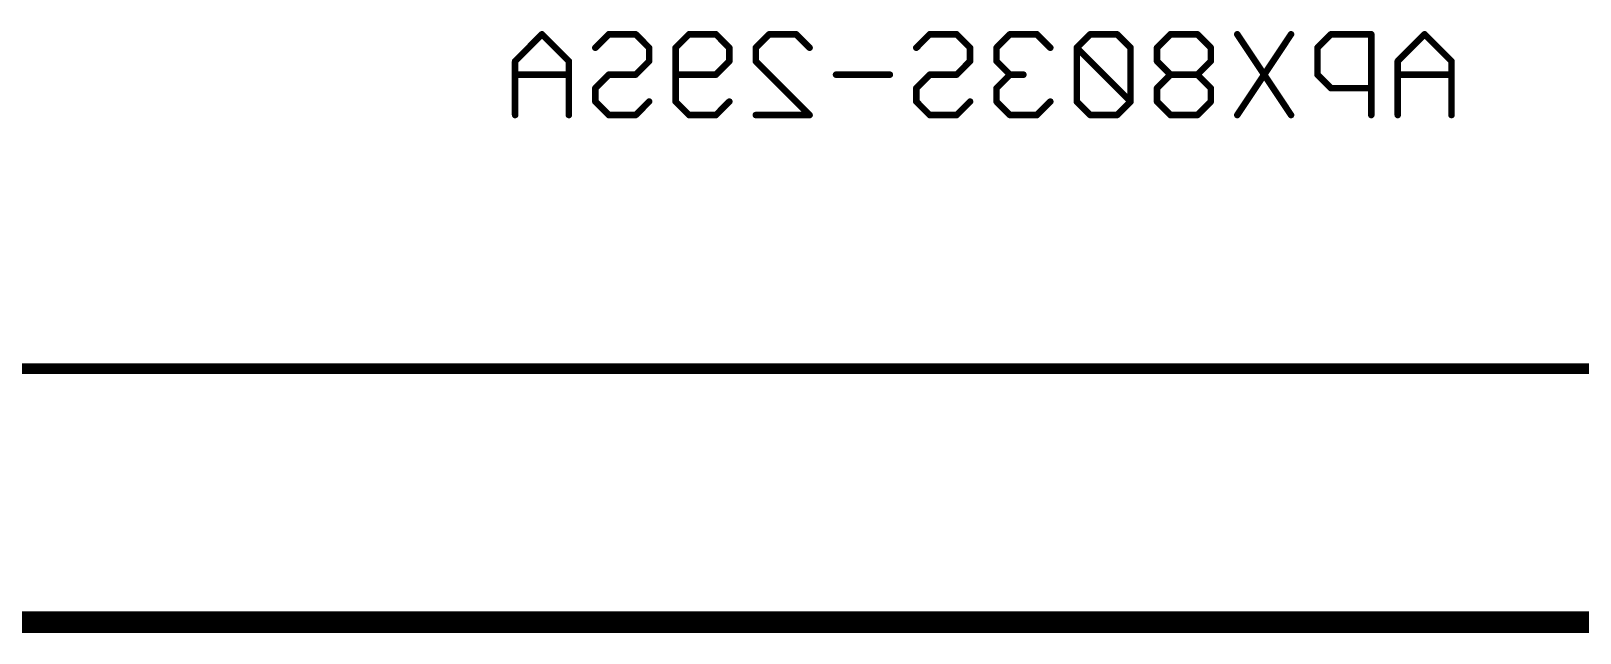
# Model space of a CAD drawing. Extents: x -0.1 to 65.4, y -0.8 to 30.7.
# Drawn here: x 19.42 to 37.48, y -0.13 to 6.88 of the extents above; entities that cross this region are included whole.
import ezdxf

# ---------------------------------------------------------------- set-up
doc = ezdxf.new("R2010")
doc.units = 0
for name, color, linetype in [('16', 5, 'CONTINUOUS'), ('20', 53, 'CONTINUOUS'), ('21', 40, 'CONTINUOUS'), ('28', 253, 'CONTINUOUS')]:
    doc.layers.add(name, color=color, linetype=linetype)

msp = doc.modelspace()

# ---------------------------------------------------------------- linework, layer by layer
at = {"layer": '16', "const_width": 0.254}
msp.add_lwpolyline([(0, 0), (65.278, 0)], dxfattribs=at)
at = {"layer": '20'}
msp.add_line((3.0254, 0), (62.0254, 0), dxfattribs=at)
at = {"layer": '21', "const_width": 0.127}
msp.add_lwpolyline([(1.5, 2.952), (63.5, 2.952)], dxfattribs=at)
at = {"layer": '28', "const_width": 0.0762}
for points in [[(25.3823, 6.8462), (25.0687, 6.5327)], [(25.6958, 6.5327), (25.3823, 6.8462)], [(26.0042, 6.6894), (26.161, 6.8462)], [(26.161, 6.8462), (26.4745, 6.8462)], [(26.4745, 6.8462), (26.6313, 6.6894)], [(26.9398, 6.6894), (27.0965, 6.8462)], [(27.0965, 6.8462), (27.4101, 6.8462)], [(27.4101, 6.8462), (27.5668, 6.6894)], [(27.8753, 6.6894), (28.0321, 6.8462)], [(28.0321, 6.8462), (28.3456, 6.8462)], [(28.3456, 6.8462), (28.5023, 6.6894)], [(29.7463, 6.6894), (29.9031, 6.8462)], [(29.9031, 6.8462), (30.2166, 6.8462)], [(30.2166, 6.8462), (30.3734, 6.6894)], [(30.8386, 6.8462), (30.6818, 6.6894)], [(31.1521, 6.8462), (30.8386, 6.8462)], [(31.3089, 6.6894), (31.1521, 6.8462)], [(31.7741, 6.8462), (31.6174, 6.6894)], [(32.0877, 6.8462), (31.7741, 6.8462)], [(32.2444, 6.6894), (32.0877, 6.8462)], [(32.7096, 6.8462), (32.5529, 6.6894)], [(33.0232, 6.8462), (32.7096, 6.8462)], [(33.1799, 6.6894), (33.0232, 6.8462)], [(34.1155, 6.8462), (33.4884, 5.9056)], [(33.4884, 6.8462), (34.1155, 5.9056)], [(34.5807, 6.8462), (34.4239, 6.6894)], [(35.051, 6.8462), (34.5807, 6.8462)], [(35.051, 5.9056), (35.051, 6.8462)], [(35.673, 6.8462), (35.3594, 6.5327)], [(35.9865, 6.5327), (35.673, 6.8462)], [(26.6313, 6.6894), (26.6313, 6.5327)], [(26.9398, 6.0624), (26.9398, 6.6894)], [(27.5668, 6.6894), (27.5668, 6.5327)], [(27.8753, 6.5327), (27.8753, 6.6894)], [(30.3734, 6.6894), (30.3734, 6.5327)], [(30.6818, 6.6894), (30.6818, 6.5327)], [(31.6174, 6.6894), (31.6174, 6.0624)], [(32.2444, 6.0624), (31.6174, 6.6894)], [(32.2444, 6.0624), (32.2444, 6.6894)], [(32.5529, 6.6894), (32.5529, 6.5327)], [(33.1799, 6.5327), (33.1799, 6.6894)], [(34.4239, 6.6894), (34.4239, 6.3759)], [(25.0687, 6.5327), (25.0687, 5.9056)], [(25.6958, 5.9056), (25.6958, 6.5327)], [(26.6313, 6.5327), (26.4745, 6.3759)], [(27.5668, 6.5327), (27.4101, 6.3759)], [(28.5023, 5.9056), (27.8753, 6.5327)], [(30.3734, 6.5327), (30.2166, 6.3759)], [(30.6818, 6.5327), (30.8386, 6.3759)], [(32.5529, 6.5327), (32.7096, 6.3759)], [(33.0232, 6.3759), (33.1799, 6.5327)], [(35.3594, 6.5327), (35.3594, 5.9056)], [(35.9865, 5.9056), (35.9865, 6.5327)], [(25.6958, 6.3759), (25.0687, 6.3759)], [(26.161, 6.3759), (26.0042, 6.2191)], [(26.4745, 6.3759), (26.161, 6.3759)], [(27.4101, 6.3759), (26.9398, 6.3759)], [(29.4379, 6.3759), (28.8108, 6.3759)], [(29.9031, 6.3759), (29.7463, 6.2191)], [(30.2166, 6.3759), (29.9031, 6.3759)], [(30.8386, 6.3759), (30.6818, 6.2191)], [(30.8386, 6.3759), (30.9954, 6.3759)], [(32.7096, 6.3759), (32.5529, 6.2191)], [(33.0232, 6.3759), (32.7096, 6.3759)], [(33.1799, 6.2191), (33.0232, 6.3759)], [(34.4239, 6.3759), (34.5807, 6.2191)], [(35.9865, 6.3759), (35.3594, 6.3759)], [(26.0042, 6.2191), (26.0042, 6.0624)], [(29.7463, 6.2191), (29.7463, 6.0624)], [(30.6818, 6.2191), (30.6818, 6.0624)], [(32.5529, 6.2191), (32.5529, 6.0624)], [(33.1799, 6.0624), (33.1799, 6.2191)], [(34.5807, 6.2191), (35.051, 6.2191)], [(26.0042, 6.0624), (26.161, 5.9056)], [(26.4745, 5.9056), (26.6313, 6.0624)], [(27.0965, 5.9056), (26.9398, 6.0624)], [(27.5668, 6.0624), (27.4101, 5.9056)], [(29.7463, 6.0624), (29.9031, 5.9056)], [(30.2166, 5.9056), (30.3734, 6.0624)], [(30.6818, 6.0624), (30.8386, 5.9056)], [(31.1521, 5.9056), (31.3089, 6.0624)], [(31.6174, 6.0624), (31.7741, 5.9056)], [(32.0877, 5.9056), (32.2444, 6.0624)], [(32.5529, 6.0624), (32.7096, 5.9056)], [(33.0232, 5.9056), (33.1799, 6.0624)], [(26.161, 5.9056), (26.4745, 5.9056)], [(27.4101, 5.9056), (27.0965, 5.9056)], [(27.8753, 5.9056), (28.5023, 5.9056)], [(29.9031, 5.9056), (30.2166, 5.9056)], [(30.8386, 5.9056), (31.1521, 5.9056)], [(31.7741, 5.9056), (32.0877, 5.9056)], [(32.7096, 5.9056), (33.0232, 5.9056)]]:
    msp.add_lwpolyline(points, dxfattribs=at)
at = {"layer": '28', "const_width": 0.0381}
for points in [[(25.3957, 6.8597, 1), (25.3688, 6.8327)], [(25.3957, 6.8327, 1), (25.3688, 6.8597)], [(26.161, 6.8653, 1), (26.161, 6.8272)], [(26.1745, 6.8327, 1), (26.1475, 6.8597)], [(26.488, 6.8597, 1), (26.4611, 6.8327)], [(26.4745, 6.8272, 1), (26.4745, 6.8653)], [(27.0965, 6.8653, 1), (27.0965, 6.8272)], [(27.11, 6.8327, 1), (27.0831, 6.8597)], [(27.4235, 6.8597, 1), (27.3966, 6.8327)], [(27.4101, 6.8272, 1), (27.4101, 6.8653)], [(28.0321, 6.8653, 1), (28.0321, 6.8272)], [(28.0455, 6.8327, 1), (28.0186, 6.8597)], [(28.3591, 6.8597, 1), (28.3321, 6.8327)], [(28.3456, 6.8272, 1), (28.3456, 6.8653)], [(29.9031, 6.8653, 1), (29.9031, 6.8272)], [(29.9166, 6.8327, 1), (29.8896, 6.8597)], [(30.2301, 6.8597, 1), (30.2032, 6.8327)], [(30.2166, 6.8272, 1), (30.2166, 6.8653)], [(30.8386, 6.8653, 1), (30.8386, 6.8272)], [(30.8521, 6.8327, 1), (30.8251, 6.8597)], [(31.1656, 6.8597, 1), (31.1387, 6.8327)], [(31.1521, 6.8272, 1), (31.1521, 6.8653)], [(31.7741, 6.8653, 1), (31.7741, 6.8272)], [(31.7876, 6.8327, 1), (31.7607, 6.8597)], [(32.1011, 6.8597, 1), (32.0742, 6.8327)], [(32.0877, 6.8272, 1), (32.0877, 6.8653)], [(32.7096, 6.8653, 1), (32.7096, 6.8272)], [(32.7231, 6.8327, 1), (32.6962, 6.8597)], [(33.0366, 6.8597, 1), (33.0097, 6.8327)], [(33.0232, 6.8272, 1), (33.0232, 6.8653)], [(33.5042, 6.8568, 1), (33.4725, 6.8356)], [(34.1313, 6.8356, 1), (34.0996, 6.8568)], [(34.5807, 6.8653, 1), (34.5807, 6.8272)], [(34.5942, 6.8327, 1), (34.5672, 6.8597)], [(35.07, 6.8462, 1), (35.0319, 6.8462)], [(35.051, 6.8272, 1), (35.051, 6.8653)], [(35.6864, 6.8597, 1), (35.6595, 6.8327)], [(35.6864, 6.8327, 1), (35.6595, 6.8597)], [(25.9908, 6.7029, 1), (26.0177, 6.676)], [(26.6504, 6.6894, 1), (26.6123, 6.6894)], [(26.6178, 6.676, 1), (26.6448, 6.7029)], [(26.9588, 6.6894, 1), (26.9207, 6.6894)], [(26.9263, 6.7029, 1), (26.9532, 6.676)], [(27.5859, 6.6894, 1), (27.5478, 6.6894)], [(27.5534, 6.676, 1), (27.5803, 6.7029)], [(27.8943, 6.6894, 1), (27.8562, 6.6894)], [(27.8618, 6.7029, 1), (27.8888, 6.676)], [(28.4889, 6.676, 1), (28.5158, 6.7029)], [(29.7328, 6.7029, 1), (29.7598, 6.676)], [(30.3924, 6.6894, 1), (30.3543, 6.6894)], [(30.3599, 6.676, 1), (30.3869, 6.7029)], [(30.7009, 6.6894, 1), (30.6628, 6.6894)], [(30.6684, 6.7029, 1), (30.6953, 6.676)], [(31.2954, 6.676, 1), (31.3224, 6.7029)], [(31.6364, 6.6894, 1), (31.5983, 6.6894)], [(31.6308, 6.7029, 1), (31.6039, 6.676)], [(31.6039, 6.7029, 1), (31.6308, 6.676)], [(32.2635, 6.6894, 1), (32.2254, 6.6894)], [(32.231, 6.676, 1), (32.2579, 6.7029)], [(32.5719, 6.6894, 1), (32.5338, 6.6894)], [(32.5394, 6.7029, 1), (32.5663, 6.676)], [(33.199, 6.6894, 1), (33.1609, 6.6894)], [(33.1665, 6.676, 1), (33.1934, 6.7029)], [(34.443, 6.6894, 1), (34.4049, 6.6894)], [(34.4104, 6.7029, 1), (34.4374, 6.676)], [(25.0878, 6.5327, 1), (25.0497, 6.5327)], [(25.0553, 6.5461, 1), (25.0822, 6.5192)], [(25.7148, 6.5327, 1), (25.6767, 6.5327)], [(25.6823, 6.5192, 1), (25.7093, 6.5461)], [(26.6123, 6.5327, 1), (26.6504, 6.5327)], [(26.6448, 6.5192, 1), (26.6178, 6.5461)], [(27.5478, 6.5327, 1), (27.5859, 6.5327)], [(27.5803, 6.5192, 1), (27.5534, 6.5461)], [(27.8888, 6.5461, 1), (27.8618, 6.5192)], [(27.8562, 6.5327, 1), (27.8943, 6.5327)], [(30.3543, 6.5327, 1), (30.3924, 6.5327)], [(30.3869, 6.5192, 1), (30.3599, 6.5461)], [(30.6953, 6.5461, 1), (30.6684, 6.5192)], [(30.6628, 6.5327, 1), (30.7009, 6.5327)], [(32.5338, 6.5327, 1), (32.5719, 6.5327)], [(32.5663, 6.5461, 1), (32.5394, 6.5192)], [(33.1609, 6.5327, 1), (33.199, 6.5327)], [(33.1934, 6.5192, 1), (33.1665, 6.5461)], [(35.3785, 6.5327, 1), (35.3404, 6.5327)], [(35.346, 6.5461, 1), (35.3729, 6.5192)], [(36.0055, 6.5327, 1), (35.9674, 6.5327)], [(35.973, 6.5192, 1), (36, 6.5461)], [(25.0687, 6.395, 1), (25.0687, 6.3569)], [(25.6958, 6.3569, 1), (25.6958, 6.395)], [(26.161, 6.395, 1), (26.161, 6.3569)], [(26.1745, 6.3624, 1), (26.1475, 6.3894)], [(26.4611, 6.3894, 1), (26.488, 6.3624)], [(26.4745, 6.3569, 1), (26.4745, 6.395)], [(26.9398, 6.395, 1), (26.9398, 6.3569)], [(27.3966, 6.3894, 1), (27.4235, 6.3624)], [(27.4101, 6.3569, 1), (27.4101, 6.395)], [(28.8108, 6.395, 1), (28.8108, 6.3569)], [(29.4379, 6.3569, 1), (29.4379, 6.395)], [(29.9031, 6.395, 1), (29.9031, 6.3569)], [(29.9166, 6.3624, 1), (29.8896, 6.3894)], [(30.2032, 6.3894, 1), (30.2301, 6.3624)], [(30.2166, 6.3569, 1), (30.2166, 6.395)], [(30.8386, 6.395, 1), (30.8386, 6.3569)], [(30.8521, 6.3624, 1), (30.8251, 6.3894)], [(30.8251, 6.3624, 1), (30.8521, 6.3894)], [(30.9954, 6.3569, 1), (30.9954, 6.395)], [(32.7096, 6.395, 1), (32.7096, 6.3569)], [(32.7231, 6.3624, 1), (32.6962, 6.3894)], [(32.6962, 6.3624, 1), (32.7231, 6.3894)], [(33.0366, 6.3894, 1), (33.0097, 6.3624)], [(33.0097, 6.3894, 1), (33.0366, 6.3624)], [(33.0232, 6.3569, 1), (33.0232, 6.395)], [(34.4374, 6.3894, 1), (34.4104, 6.3624)], [(34.4049, 6.3759, 1), (34.443, 6.3759)], [(35.3594, 6.395, 1), (35.3594, 6.3569)], [(35.9865, 6.3569, 1), (35.9865, 6.395)], [(26.0233, 6.2191, 1), (25.9852, 6.2191)], [(25.9908, 6.2326, 1), (26.0177, 6.2057)], [(29.7654, 6.2191, 1), (29.7273, 6.2191)], [(29.7328, 6.2326, 1), (29.7598, 6.2057)], [(30.7009, 6.2191, 1), (30.6628, 6.2191)], [(30.6684, 6.2326, 1), (30.6953, 6.2057)], [(32.5719, 6.2191, 1), (32.5338, 6.2191)], [(32.5394, 6.2326, 1), (32.5663, 6.2057)], [(33.199, 6.2191, 1), (33.1609, 6.2191)], [(33.1665, 6.2057, 1), (33.1934, 6.2326)], [(34.5807, 6.2382, 1), (34.5807, 6.2001)], [(34.5672, 6.2057, 1), (34.5942, 6.2326)], [(35.051, 6.2001, 1), (35.051, 6.2382)], [(25.9852, 6.0624, 1), (26.0233, 6.0624)], [(26.0177, 6.0758, 1), (25.9908, 6.0489)], [(26.6448, 6.0489, 1), (26.6178, 6.0758)], [(26.9532, 6.0758, 1), (26.9263, 6.0489)], [(26.9207, 6.0624, 1), (26.9588, 6.0624)], [(27.5803, 6.0489, 1), (27.5534, 6.0758)], [(29.7598, 6.0758, 1), (29.7328, 6.0489)], [(29.7273, 6.0624, 1), (29.7654, 6.0624)], [(30.3869, 6.0489, 1), (30.3599, 6.0758)], [(30.6953, 6.0758, 1), (30.6684, 6.0489)], [(30.6628, 6.0624, 1), (30.7009, 6.0624)], [(31.3224, 6.0489, 1), (31.2954, 6.0758)], [(31.5983, 6.0624, 1), (31.6364, 6.0624)], [(31.6308, 6.0758, 1), (31.6039, 6.0489)], [(32.2254, 6.0624, 1), (32.2635, 6.0624)], [(32.2579, 6.0489, 1), (32.231, 6.0758)], [(32.231, 6.0489, 1), (32.2579, 6.0758)], [(32.5338, 6.0624, 1), (32.5719, 6.0624)], [(32.5663, 6.0758, 1), (32.5394, 6.0489)], [(33.1609, 6.0624, 1), (33.199, 6.0624)], [(33.1934, 6.0489, 1), (33.1665, 6.0758)], [(25.0497, 5.9056, 1), (25.0878, 5.9056)], [(25.6767, 5.9056, 1), (25.7148, 5.9056)], [(26.161, 5.9247, 1), (26.161, 5.8866)], [(26.1475, 5.8921, 1), (26.1745, 5.9191)], [(26.4611, 5.9191, 1), (26.488, 5.8921)], [(26.4745, 5.8866, 1), (26.4745, 5.9247)], [(27.0965, 5.9247, 1), (27.0965, 5.8866)], [(27.0831, 5.8921, 1), (27.11, 5.9191)], [(27.3966, 5.9191, 1), (27.4235, 5.8921)], [(27.4101, 5.8866, 1), (27.4101, 5.9247)], [(27.8753, 5.9247, 1), (27.8753, 5.8866)], [(28.4889, 5.8921, 1), (28.5158, 5.9191)], [(28.5023, 5.8866, 1), (28.5023, 5.9247)], [(29.9031, 5.9247, 1), (29.9031, 5.8866)], [(29.8896, 5.8921, 1), (29.9166, 5.9191)], [(30.2032, 5.9191, 1), (30.2301, 5.8921)], [(30.2166, 5.8866, 1), (30.2166, 5.9247)], [(30.8386, 5.9247, 1), (30.8386, 5.8866)], [(30.8251, 5.8921, 1), (30.8521, 5.9191)], [(31.1387, 5.9191, 1), (31.1656, 5.8921)], [(31.1521, 5.8866, 1), (31.1521, 5.9247)], [(31.7741, 5.9247, 1), (31.7741, 5.8866)], [(31.7607, 5.8921, 1), (31.7876, 5.9191)], [(32.0742, 5.9191, 1), (32.1011, 5.8921)], [(32.0877, 5.8866, 1), (32.0877, 5.9247)], [(32.7096, 5.9247, 1), (32.7096, 5.8866)], [(32.6962, 5.8921, 1), (32.7231, 5.9191)], [(33.0097, 5.9191, 1), (33.0366, 5.8921)], [(33.0232, 5.8866, 1), (33.0232, 5.9247)], [(33.4725, 5.9162, 1), (33.5042, 5.895)], [(34.0996, 5.895, 1), (34.1313, 5.9162)], [(35.0319, 5.9056, 1), (35.07, 5.9056)], [(35.3404, 5.9056, 1), (35.3785, 5.9056)], [(35.9674, 5.9056, 1), (36.0055, 5.9056)]]:
    msp.add_lwpolyline(points, format="xyb", dxfattribs=at)

doc.saveas('drawing.dxf')
